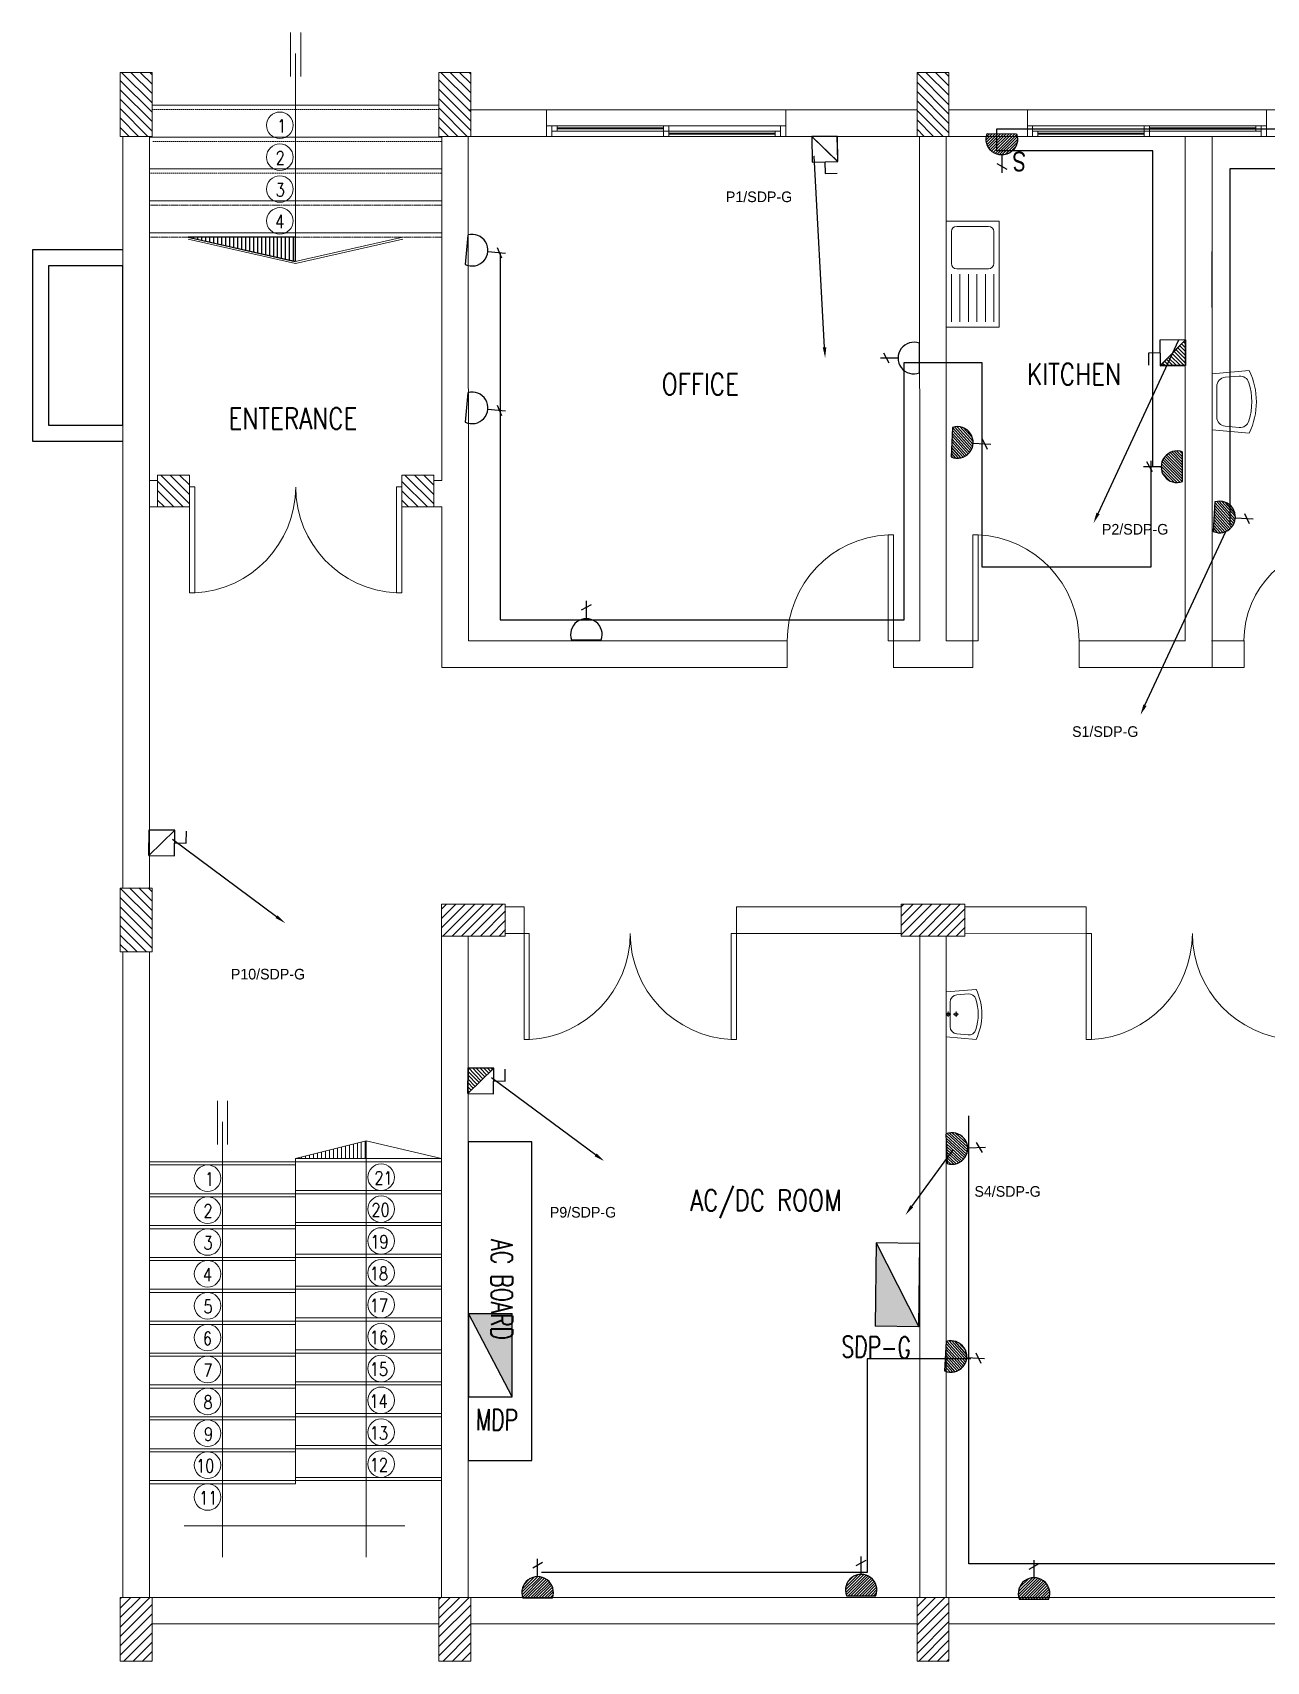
# Model space of a CAD drawing. Header units: millimetres. Extents: x 303 to 36781, y 801 to 16131.
# Drawn here: x 303 to 11915, y 801 to 16131 of the extents above; entities that cross this region are included whole.
import ezdxf
from ezdxf import colors
from ezdxf.entities.mleader import LeaderData, LeaderLine
from ezdxf.enums import TextEntityAlignment as Align
from ezdxf.math import Vec2, Vec3

# ---------------------------------------------------------------- set-up
doc = ezdxf.new("R2010")
doc.units = ezdxf.units.MM
doc.header["$MEASUREMENT"] = 0
doc.linetypes.add('DASHED2', pattern=[9.525, 6.35, -3.175])
for name, color, linetype, lineweight in [('COLUMNS', 5, 'Continuous', 0), ('COLUMNS1', 4, 'Continuous', 0), ('DOOR', 2, 'Continuous', 0), ('FLOOR', 3, 'Continuous', 0), ('STAIR', 2, 'Continuous', 0), ('TEXT', 2, 'Continuous', 0), ('WALL', 7, 'Continuous', 0), ('WC', 2, 'Continuous', 0), ('WINDOW', 4, 'Continuous', 0)]:
    doc.layers.add(name, color=color, linetype=linetype, lineweight=lineweight)
for name, color, linetype in [('E-PW-SYM', 7, 'Continuous'), ('E-PW-TXT', 2, 'Continuous'), ('HATCH', 1, 'Continuous'), ('Layer1', 8, 'Continuous'), ('R2V', 6, 'Continuous'), ('Sockets', 180, 'Continuous'), ('veportes', 5, 'Continuous')]:
    doc.layers.add(name, color=color, linetype=linetype)
doc.styles.add('EN-SCL', font='swisscl.ttf')
doc.styles.add('ROMANS', font='romans.shx', dxfattribs={"width": 0.7, "height": 2.5})
pattern_1 = [(225, (-2737684.39, -9928946.41), (44.19417382, -44.19417382), [])]
pattern_2 = [(225, (2011261.41, -9928946.41), (44.19417382, -44.19417382), [])]
pattern_3 = [(270, (543771.77, 125058.66), (37.5, -7e-15), [])]

# ---------------------------------------------------------------- blocks, each defined once
blk = doc.blocks.new('FAG')
at = {"lineweight": 0}
blk.add_hatch(color=13, dxfattribs=at).paths.add_polyline_path([(0.3, 0.041), (-0.3, 0.041), (-0.3, -0.275)])
at = {"layer": 'Layer1'}
for p, q in [((0.3, 0.041), (-0.3, 0.041)), ((-0.3, -0.275), (-0.3, 0.041)), ((0.3, 0.041), (-0.3, -0.275)), ((0.3, -0.275), (0.3, 0.041)), ((-0.3, -0.275), (0.3, -0.275))]:
    blk.add_line(p, q, dxfattribs=at)
blk = doc.blocks.new('E-S03')
at = {"layer": 'E-PW-SYM', "color": 0}
for p, q in [((-63, 381), (63, 451)), ((-187, 0), (187, 0))]:
    blk.add_line(p, q, dxfattribs=at)
at = {"layer": 'E-PW-SYM', "color": 4}
blk.add_line((0, 270), (0, 495), dxfattribs=at)
at = {"layer": 'E-PW-SYM', "color": 0}
blk.add_arc((0, 70), 200, 339.5371, 200.4629, dxfattribs=at)
at = {"layer": 'E-PW-TXT', "style": 'EN-SCL'}
for tag, p in [('SOCKET3 ABB.', (185, 727)), ('SOCKET3', (534, 203))]:
    blk.add_attdef(tag, text='', height=250, dxfattribs=at).set_placement(p, align=Align.MIDDLE_CENTER)
blk = doc.blocks.new('SW-S-WP')
at = {"layer": 'veportes', "linetype": 'Continuous'}
h = blk.add_hatch(dxfattribs=at)
h.set_pattern_fill('ANSI31', color=1, scale=125, style=0)
h.set_pattern_definition([(45, (27655.371, -14616.151), (-11.04854346, 11.04854346), [])])
edge = h.paths.add_edge_path()
edge.add_arc((560451, 114616), 123, 339.5371, 560.4629)
edge.add_line((560336, 114573), (560565, 114573))
at = {"layer": 'E-PW-SYM', "color": 4}
ref = blk.add_blockref('E-S03', (560451, 114572), dxfattribs=dict(at, xscale=-0.6186868656768638, yscale=0.6186868694394434, zscale=0.6186868686868686))
ref.add_attrib('SOCKET3 ABB.', 'S', dxfattribs={"layer": 'E-PW-TXT', "height": 155, "style": 'EN-SCL'}).set_placement((560314, 114790), align=Align.MIDDLE_CENTER)
blk = doc.blocks.new('E-DS02')
at = {"layer": 'E-PW-SYM'}
blk.add_line((177, 354), (-177, 0), dxfattribs=at)
blk.add_lwpolyline([(-177, 354), (-177, 0), (177, 0), (177, 354)], close=True, dxfattribs=at)
blk.add_lwpolyline([(177, 177), (337, 177), (337, 344)], dxfattribs=at)
at = {"layer": 'E-PW-TXT', "style": 'EN-SCL'}
for tag, p in [('DESCONNECT2', (545, 1110)), ('EQUIPMENT2', (545, 780))]:
    blk.add_attdef(tag, text='', height=250, dxfattribs=at).set_placement(p, align=Align.MIDDLE_LEFT)
blk.add_attdef('DISCON2.', text='', height=250, dxfattribs=at).set_placement((685, 203), align=Align.MIDDLE_CENTER)
blk = doc.blocks.new('S5')
at = {"linetype": 'Continuous'}
h = blk.add_hatch(dxfattribs=at)
h.set_pattern_fill('ANSI31', color=1, scale=300, style=0)
h.paths.add_polyline_path([(-457, -197), (-104, -550), (-457, -550)])
blk.add_lwpolyline([(-457, -197), (-104, -550), (-457, -550), (-457, -197)])
at = {"layer": 'E-PW-SYM', "color": 7, "rotation": 90}
blk.add_blockref('E-DS02', (-104, -373), dxfattribs=at)
blk = doc.blocks.new('S-WE-P')
at = {"layer": 'veportes', "linetype": 'Continuous'}
h = blk.add_hatch(dxfattribs=at)
h.set_pattern_fill('ANSI31', color=1, scale=125, style=0)
h.set_pattern_definition([(45, (27665.824, -14194.343), (-11.04854346, 11.04854346), [])])
edge = h.paths.add_edge_path()
edge.add_arc((560461, 115038), 123, 339.5371, 560.4629)
edge.add_line((560346, 114995), (560576, 114995))
at = {"layer": 'E-PW-SYM', "color": 4, "xscale": 0.6186868656768638, "yscale": 0.6186868694394434, "zscale": 0.6186868686868686}
blk.add_blockref('E-S03', (560461, 114993), dxfattribs=at)
blk = doc.blocks.new('power socket')
for p, q in [((26020, 11422), (26260, 11182)), ((26020, 11182), (26020, 11422)), ((26260, 11182), (26020, 11182))]:
    blk.add_line(p, q)
at = {"layer": 'E-PW-SYM', "color": 7, "xscale": 0.6787878794200878, "yscale": 0.6787878816776356, "zscale": 0.6787878787878787, "rotation": 90}
blk.add_blockref('E-DS02', (26260, 11302), dxfattribs=at)

msp = doc.modelspace()

# ---------------------------------------------------------------- hatches: boundary and pattern name
at = {"layer": 'HATCH', "linetype": 'Continuous', "extrusion": (0, 0, -1)}
h = msp.add_hatch(dxfattribs=at)
h.set_pattern_fill('ANSI31', color=9, style=0)
h.set_pattern_definition(pattern_1)
h.paths.add_polyline_path([(-1127, 15756), (-1377, 15756), (-1377, 15756), (-1427, 15756), (-1427, 15506), (-1427, 15506), (-1427, 15154), (-1127, 15153)])
h.paths.add_polyline_path([(-1127, 15756), (-1127, 15756), (-1127, 15756), (-1127, 15756), (-1127, 15756), (-1127, 15756), (-1127, 15756), (-1127, 15756)])
h = msp.add_hatch(dxfattribs=at)
h.set_pattern_fill('ANSI31', color=9, style=0)
h.set_pattern_definition(pattern_1)
h.paths.add_polyline_path([(-4127, 15756), (-4377, 15756), (-4377, 15756), (-4427, 15756), (-4427, 15506), (-4427, 15506), (-4427, 15154), (-4127, 15153)])
h = msp.add_hatch(dxfattribs=at)
h.set_pattern_fill('ANSI31', color=9, style=0)
h.set_pattern_definition([(225, (-2738184.39, -9928946.41), (44.19417382, -44.19417382), [])])
h.paths.add_polyline_path([(-8627, 15756), (-8877, 15756), (-8877, 15756), (-8927, 15756), (-8927, 15506), (-8927, 15506), (-8927, 15154), (-8627, 15153)])
h = msp.add_hatch(dxfattribs=at)
h.set_pattern_fill('ANSI31', color=9, style=0)
h.set_pattern_definition([(225, (-2482873.797, -9966056.15), (44.19417382, -44.19417382), [])])
h.paths.add_polyline_path([(-1779, 11666), (-1479, 11666), (-1479, 11917), (-1479, 11966), (-1779, 11966)])
h.paths.add_polyline_path([(-3779, 11666), (-3779, 11966), (-4079, 11966), (-4079, 11916), (-4079, 11916), (-4079, 11666)])
h.paths.add_polyline_path([(-3779, 11666), (-3779, 11666), (-3779, 11666), (-3779, 11666), (-3779, 11666), (-3779, 11666)])
h.paths.add_polyline_path([(-3779, 11666), (-3779, 11666), (-3779, 11666), (-3779, 11666), (-3779, 11666), (-3779, 11666)])
h = msp.add_hatch(dxfattribs=at)
h.set_pattern_fill('ANSI31', color=9, style=0)
h.set_pattern_definition(pattern_1)
h.paths.add_polyline_path([(-1127, 8081), (-1377, 8081), (-1377, 8081), (-1427, 8081), (-1427, 7831), (-1427, 7831), (-1427, 7479), (-1127, 7478)])
h.paths.add_polyline_path([(-1127, 8081), (-1127, 8081), (-1127, 8081), (-1127, 8081), (-1127, 8081), (-1127, 8081), (-1127, 8081), (-1127, 8081)])
h = msp.add_hatch(dxfattribs=at)
h.set_pattern_fill('ANSI31', color=9, style=0)
h.set_pattern_definition([(315, (-2423051.74, -10340562.014), (44.19417382, 44.19417382), [])])
h.paths.add_polyline_path([(-4755, 7928), (-4754, 7679), (-4754, 7679), (-4754, 7628), (-4505, 7628), (-4505, 7628), (-4152, 7628), (-4152, 7928)])
h = msp.add_hatch(dxfattribs=at)
h.set_pattern_fill('ANSI31', color=9, style=0)
h.set_pattern_definition([(315, (-2423377.014, -10340562.014), (44.19417382, 44.19417382), [])])
h.paths.add_polyline_path([(-9080, 7928), (-9080, 7679), (-9080, 7679), (-9080, 7628), (-8830, 7628), (-8830, 7628), (-8478, 7628), (-8477, 7928)])
at = {"layer": 'HATCH', "linetype": 'Continuous'}
h = msp.add_hatch(dxfattribs=at)
h.set_pattern_fill('ANSI31', color=9, style=0)
h.set_pattern_definition(pattern_2)
h.paths.add_polyline_path([(1127, 801), (1377, 801), (1377, 801), (1427, 801), (1427, 1051), (1427, 1051), (1427, 1403), (1127, 1403)])
h.paths.add_polyline_path([(1127, 801), (1127, 801), (1127, 801), (1127, 801), (1127, 801), (1127, 801), (1127, 801), (1127, 801)])
h = msp.add_hatch(dxfattribs=at)
h.set_pattern_fill('ANSI31', color=9, style=0)
h.set_pattern_definition(pattern_2)
h.paths.add_polyline_path([(4127, 801), (4377, 801), (4377, 801), (4427, 801), (4427, 1051), (4427, 1051), (4427, 1403), (4127, 1403)])
h = msp.add_hatch(dxfattribs=at)
h.set_pattern_fill('ANSI31', color=9, style=0)
h.set_pattern_definition([(225, (2011761.41, -9928946.41), (44.19417382, -44.19417382), [])])
h.paths.add_polyline_path([(8627, 801), (8877, 801), (8877, 801), (8927, 801), (8927, 1051), (8927, 1051), (8927, 1403), (8627, 1403)])
at = {"layer": 'R2V', "linetype": 'Continuous'}
h = msp.add_hatch(dxfattribs=at)
h.set_pattern_fill('ANSI31', color=9, scale=300, angle=45, style=0)
h.set_pattern_definition(pattern_3)
h.paths.add_polyline_path([(2778, 13977), (2778, 14206), (1768, 14205)])
at = {"layer": 'WALL'}
h = msp.add_hatch(dxfattribs=at)
h.set_pattern_fill('ANSI31', color=9, scale=300, angle=45, style=0)
h.set_pattern_definition(pattern_3)
h.paths.add_polyline_path([(2777, 5533), (3443, 5533), (3443, 5700)])

# ---------------------------------------------------------------- linework, layer by layer
for p, q in [((1398, 8387), (1401, 8627)), ((1641, 8624), (1398, 8387)), ((1401, 8627), (1641, 8624))]:
    msp.add_line(p, q)
at = {"color": 9}
msp.add_lwpolyline([(1153, 14085), (303, 14085), (303, 12285), (1153, 12285)], dxfattribs=at)
msp.add_lwpolyline([(1153, 13935), (453, 13935), (453, 12435), (1153, 12435)], close=True, dxfattribs=at)
at = {"color": 9, "linetype": 'Continuous', "lineweight": -3}
msp.add_lwpolyline([(5002, 2692), (5002, 5692), (4402, 5692), (4402, 2692)], close=True, dxfattribs=at)
at = {"layer": 'COLUMNS', "color": 9}
for p, q in [((1427, 15754), (1127, 15754)), ((1127, 15154), (1127, 15754)), ((1427, 15578), (1427, 15754)), ((4427, 15754), (4127, 15754)), ((4127, 15154), (4127, 15754)), ((4427, 15578), (4427, 15754)), ((8927, 15754), (8627, 15754)), ((8627, 15154), (8627, 15754)), ((8927, 15578), (8927, 15754)), ((1427, 15154), (1427, 15328)), ((4427, 15154), (4427, 15328)), ((8927, 15154), (8927, 15328)), ((1177, 15154), (1127, 15154)), ((4177, 15154), (4127, 15154)), ((8677, 15154), (8627, 15154)), ((1479, 11966), (1779, 11966)), ((1479, 11917), (1479, 11966)), ((1779, 11965), (1779, 11666)), ((4079, 11966), (3779, 11966)), ((3779, 11965), (3779, 11666)), ((4079, 11917), (4079, 11966)), ((1479, 11666), (1779, 11666)), ((4079, 11666), (3779, 11666)), ((1177, 8079), (1127, 8079)), ((1127, 7479), (1127, 8079)), ((1427, 7903), (1427, 8079)), ((4152, 7878), (4152, 7928)), ((4152, 7928), (4752, 7928)), ((4752, 7628), (4752, 7928)), ((8478, 7878), (8478, 7928)), ((8478, 7928), (9078, 7928)), ((9078, 7628), (9078, 7928)), ((1427, 7479), (1427, 7653)), ((4152, 7628), (4327, 7628)), ((4577, 7628), (4752, 7628)), ((8478, 7628), (8652, 7628)), ((8902, 7628), (9078, 7628)), ((1177, 7479), (1127, 7479)), ((1177, 1403), (1127, 1403)), ((1127, 1403), (1127, 803)), ((1427, 1403), (1427, 1228)), ((4177, 1403), (4127, 1403)), ((4127, 1403), (4127, 803)), ((4427, 1403), (4427, 1228)), ((8677, 1403), (8627, 1403)), ((8627, 1403), (8627, 803)), ((8927, 1403), (8927, 1228)), ((1427, 978), (1427, 803)), ((4427, 978), (4427, 803)), ((8927, 978), (8927, 803)), ((1427, 803), (1127, 803)), ((4427, 803), (4127, 803)), ((8927, 803), (8627, 803))]:
    msp.add_line(p, q, dxfattribs=at)
at = {"layer": 'COLUMNS1', "color": 9}
for p, q in [((1427, 15328), (1427, 15578)), ((4427, 15328), (4427, 15578)), ((8927, 15328), (8927, 15578)), ((1427, 15154), (1177, 15154)), ((4427, 15154), (4177, 15154)), ((8927, 15154), (8677, 15154)), ((1479, 11917), (1479, 11666)), ((4079, 11917), (4079, 11666)), ((1427, 8079), (1177, 8079)), ((1427, 7653), (1427, 7903)), ((4152, 7628), (4152, 7878)), ((8478, 7628), (8478, 7878)), ((4327, 7628), (4577, 7628)), ((8652, 7628), (8902, 7628)), ((1427, 7479), (1177, 7479)), ((1427, 1403), (1177, 1403)), ((4427, 1403), (4177, 1403)), ((8927, 1403), (8677, 1403)), ((1427, 1228), (1427, 978)), ((4427, 1228), (4427, 978)), ((8927, 1228), (8927, 978))]:
    msp.add_line(p, q, dxfattribs=at)
at = {"layer": 'DOOR', "color": 9}
for p, q in [((4127, 15447), (1427, 15447)), ((4153, 15147), (1402, 15147)), ((4153, 14847), (1402, 14847)), ((4153, 14547), (1403, 14547)), ((4153, 14247), (1403, 14247))]:
    msp.add_line(p, q, dxfattribs=at)
for points in [[(1779, 11854), (1829, 11854), (1830, 10857), (1780, 10857)], [(3779, 11854), (3729, 11854), (3728, 10857), (3778, 10857)], [(8405, 10406), (8355, 10406), (8354, 11405), (8404, 11405)], [(9152, 10406), (9202, 10406), (9202, 11405), (9152, 11405)], [(4928, 7653), (4978, 7653), (4978, 6654), (4928, 6654)], [(6928, 7653), (6878, 7653), (6877, 6654), (6927, 6654)], [(10218, 7653), (10268, 7653), (10268, 6654), (10218, 6654)]]:
    msp.add_lwpolyline(points, close=True, dxfattribs=at)
at = {"layer": 'DOOR', "color": 9, "extrusion": (0, 0, -1)}
for centre, radius, start, end in [((-1781, 11854), 998, 180.0158, 267.1843), ((-3777, 11854), 998, 272.8157, 359.9842), ((-8405, 10406), 1000, 0, 87.0854), ((-6928, 7653), 1000, 272.9146, 0), ((-12218, 7653), 1000, 272.9146, 0)]:
    msp.add_arc(centre, radius, start, end, dxfattribs=at)
at = {"layer": 'DOOR', "color": 9}
for centre, radius, start, end in [((9152, 10406), 1000, 0, 87.0854), ((12604, 10406), 900, 90, 180), ((4928, 7653), 1000, 272.9146, 0), ((10218, 7653), 1000, 272.9146, 0)]:
    msp.add_arc(centre, radius, start, end, dxfattribs=at)
at = {"layer": 'FLOOR', "color": 9}
msp.add_line((6928, 7653), (8245, 7653), dxfattribs=at)
at = {"layer": 'R2V', "color": 9, "linetype": 'Continuous'}
msp.add_lwpolyline([(2778, 13977), (2778, 14206), (1768, 14205), (2774, 13976)], dxfattribs=at)
at = {"layer": 'Sockets'}
for points in [[(10847, 12049), (10847, 15017), (9379, 15017), (9379, 15225), (12608, 15225)], [(12236, 15216), (12236, 14847), (11570, 14847), (11570, 11491)], [(4705, 14060), (4705, 12576), (4705, 10605), (5545, 10605), (8505, 10605), (8505, 13024), (9236, 13024), (9236, 12088), (9236, 11102), (10831, 11102), (10831, 12100)], [(16321, 5159), (16321, 2892), (16321, 1719), (9731, 1719), (9114, 1719), (9114, 5934)], [(9134, 3648), (8158, 3648), (8158, 1639), (5092, 1639), (5092, 1639)]]:
    msp.add_lwpolyline(points, dxfattribs=at)
at = {"layer": 'STAIR', "color": 9}
for p, q in [((2731, 16131), (2731, 15717)), ((2826, 16131), (2826, 15717)), ((2778, 15933), (2778, 13977)), ((2782, 13976), (1768, 14205)), ((2778, 13956), (1768, 14185)), ((2774, 13976), (3789, 14205)), ((2778, 13956), (3789, 14185)), ((2042, 6078), (2042, 5665)), ((2138, 6078), (2138, 5665)), ((2090, 1782), (2090, 5878)), ((1728, 2077), (3805, 2077))]:
    msp.add_line(p, q, dxfattribs=at)
at = {"layer": 'STAIR', "color": 9, "linetype": 'DASHED2', "ltscale": 2}
for p, q in [((4127, 15406), (1427, 15406)), ((4153, 15106), (1434, 15106)), ((4153, 14806), (1402, 14806)), ((4153, 14506), (1403, 14506)), ((4154, 14206), (1403, 14206))]:
    msp.add_line(p, q, dxfattribs=at)
at = {"layer": 'STAIR', "color": 9, "linetype": 'DASHED2', "ltscale": 10}
for p, q in [((4153, 14506), (1403, 14506)), ((4154, 14206), (1403, 14206))]:
    msp.add_line(p, q, dxfattribs=at)
at = {"layer": 'STAIR', "color": 9, "ltscale": 2}
for p, q in [((2777, 5533), (4152, 5533)), ((1402, 5473), (2777, 5473)), ((2777, 5233), (4152, 5233)), ((1402, 5173), (2777, 5173)), ((2777, 4933), (4152, 4933)), ((1402, 4873), (2777, 4873)), ((2777, 4633), (4152, 4633)), ((1402, 4573), (2777, 4573)), ((2777, 4333), (4152, 4333)), ((1402, 4273), (2777, 4273)), ((2777, 4033), (4152, 4033)), ((1402, 3973), (2777, 3973)), ((2777, 3733), (4152, 3733)), ((1402, 3673), (2777, 3673)), ((1402, 3373), (2777, 3373)), ((2777, 3433), (4152, 3433)), ((1402, 3073), (2777, 3073)), ((2777, 3133), (4152, 3133)), ((1402, 2773), (2777, 2773)), ((2777, 2833), (4152, 2833)), ((1402, 2473), (2777, 2473)), ((2777, 2533), (4152, 2533))]:
    msp.add_line(p, q, dxfattribs=at)
at = {"layer": 'TEXT', "color": 9}
for p, q in [((8919, 6917), (8919, 6866)), ((8994, 6917), (8994, 6866)), ((8898, 6891), (8945, 6891)), ((8966, 6891), (9017, 6891))]:
    msp.add_line(p, q, dxfattribs=at)
for centre, radius in [((2630, 15258), 125), ((2630, 14958), 125), ((2630, 14658), 125), ((2630, 14358), 125), ((8920, 6891), 14.2), ((8994, 6891), 14.2), ((1950, 5348), 125), ((3583, 5358), 125), ((1950, 5048), 125), ((3583, 5058), 125), ((1950, 4748), 125), ((3583, 4758), 125), ((1950, 4448), 125), ((3583, 4458), 125), ((1950, 4148), 125), ((3583, 4158), 125), ((1950, 3848), 125), ((3583, 3858), 125), ((3583, 3558), 125), ((1950, 3548), 125), ((1950, 3248), 125), ((3583, 3258), 125), ((1950, 2948), 125), ((3583, 2958), 125), ((1950, 2648), 125), ((3583, 2658), 125), ((1950, 2348), 125)]:
    msp.add_circle(centre, radius, dxfattribs=at)
at = {"layer": 'WALL', "color": 9}
for p, q in [((5141, 15404), (4403, 15404)), ((5141, 15154), (5141, 15404)), ((7391, 15154), (7391, 15404)), ((8630, 15404), (7391, 15404)), ((9665, 15404), (8927, 15404)), ((9665, 15154), (9665, 15404)), ((11915, 15154), (11915, 15404)), ((11915, 15404), (12653, 15404)), ((1152, 15154), (1153, 8079)), ((1402, 15154), (1403, 8079)), ((4154, 11916), (4153, 15154)), ((4403, 15154), (4405, 10406)), ((5141, 15154), (4403, 15154)), ((8630, 15154), (7391, 15154)), ((8650, 15154), (8652, 10406)), ((8650, 15154), (8652, 10406)), ((8900, 15154), (8902, 10406)), ((8900, 15154), (8902, 10406)), ((9665, 15154), (8927, 15154)), ((11150, 10406), (11150, 15156)), ((11403, 10156), (11403, 15156)), ((11915, 15154), (12653, 15154)), ((1479, 11916), (1403, 11916)), ((4154, 11916), (4079, 11916)), ((1729, 11666), (1403, 11666)), ((4154, 11666), (3829, 11666)), ((4154, 11666), (4154, 10156)), ((7405, 10406), (4405, 10406)), ((7405, 10407), (7405, 10156)), ((8652, 10406), (8402, 10406)), ((8652, 10406), (8402, 10406)), ((8405, 10156), (8405, 10406)), ((9152, 10406), (8902, 10406)), ((9152, 10156), (9152, 10406)), ((9152, 10406), (9152, 10156)), ((9152, 10156), (9152, 10406)), ((9152, 10406), (9152, 10156)), ((10152, 10407), (10152, 10156)), ((10152, 10406), (11149, 10406)), ((11706, 10406), (11399, 10406)), ((11706, 10408), (11706, 10155)), ((7405, 10156), (4155, 10156)), ((8402, 10156), (9152, 10156)), ((10152, 10156), (11401, 10156)), ((11706, 10156), (11399, 10156)), ((1153, 8329), (1152, 8079)), ((4928, 7903), (4752, 7903)), ((4928, 7903), (4928, 7653)), ((8478, 7903), (6928, 7903)), ((6928, 7903), (6928, 7653)), ((10218, 7903), (9078, 7904)), ((10218, 7903), (10218, 7653)), ((4152, 7628), (4152, 1403)), ((4402, 7628), (4402, 1403)), ((4928, 7653), (4752, 7653)), ((8478, 7653), (8228, 7653)), ((8652, 7628), (8652, 1403)), ((8902, 7628), (8902, 1403)), ((10218, 7653), (9078, 7654)), ((1152, 7479), (1152, 1403)), ((1402, 7479), (1402, 1403)), ((2777, 5533), (3443, 5700)), ((3443, 1782), (3443, 5700)), ((3443, 5700), (4152, 5533)), ((2777, 5503), (2777, 5533)), ((1402, 5503), (4152, 5503)), ((2777, 2473), (2777, 5503)), ((1402, 5203), (4152, 5203)), ((1402, 4903), (4152, 4903)), ((1402, 4603), (4152, 4603)), ((1402, 4303), (4152, 4303)), ((1402, 4003), (4152, 4003)), ((1402, 3703), (4152, 3703)), ((1402, 3403), (4152, 3403)), ((1402, 3103), (4152, 3103)), ((1402, 2803), (4152, 2803)), ((1402, 2503), (4152, 2503)), ((1427, 1403), (4127, 1403)), ((4427, 1403), (8627, 1403)), ((8927, 1403), (12627, 1403)), ((1432, 1153), (4127, 1154)), ((4432, 1153), (8627, 1154)), ((8932, 1153), (12627, 1154))]:
    msp.add_line(p, q, dxfattribs=at)
at = {"layer": 'WC', "color": 9}
for p, q in [((8900, 14357), (9400, 14357)), ((8900, 13357), (8900, 14357)), ((8950, 13957), (8950, 14257)), ((9000, 14307), (9300, 14307)), ((9350, 13957), (9350, 14257)), ((9400, 13357), (9400, 14357)), ((11401, 14071), (11401, 13543)), ((8950, 13857), (8950, 13407)), ((9000, 13907), (9300, 13907)), ((9030, 13857), (9030, 13407)), ((9110, 13857), (9110, 13407)), ((9190, 13857), (9190, 13407)), ((9270, 13857), (9270, 13407)), ((9350, 13857), (9350, 13407)), ((8900, 13357), (9400, 13357)), ((11403, 12920), (11753, 12950)), ((11527, 12886), (11659, 12898)), ((11447, 12799), (11447, 12513)), ((11527, 12425), (11659, 12414)), ((11403, 12392), (11753, 12361)), ((8902, 7102), (9183, 7126)), ((8902, 6679), (8902, 7102)), ((9002, 7075), (9107, 7084)), ((8938, 6776), (8938, 7005)), ((8902, 6679), (9183, 6655)), ((9002, 6706), (9107, 6697))]:
    msp.add_line(p, q, dxfattribs=at)
at = {"layer": 'WC', "color": 9, "extrusion": (0, 0, -1)}
for centre, radius, start, end in [((-9000, 14257), 50, 0, 90), ((-9300, 14257), 50, 90, 180), ((-9000, 13957), 50, 270, 0), ((-9300, 13957), 50, 180, 270), ((-11535, 12799), 88, 0, 85), ((-11666, 12810), 88, 85, 163.5184), ((-11144, 12656), 677, 154.1908, 205.8092), ((-11144, 12656), 633, 163.5184, 196.4816), ((-11535, 12513), 88, 275, 0), ((-11666, 12501), 88, 196.4816, 275), ((-9008, 7005), 70.4, 0, 85), ((-9113, 7014), 70.4, 85, 163.5184), ((-8696, 6891), 541, 154.1908, 205.8092), ((-8696, 6891), 506, 163.5184, 196.4816), ((-9008, 6776), 70.4, 275, 0), ((-9113, 6767), 70.4, 196.4816, 275)]:
    msp.add_arc(centre, radius, start, end, dxfattribs=at)
at = {"layer": 'WINDOW', "color": 9}
for p, q in [((7391, 15404), (5141, 15404)), ((9665, 15404), (11915, 15404)), ((7391, 15254), (5141, 15254)), ((5191, 15254), (5191, 15154)), ((7341, 15204), (5191, 15204)), ((5241, 15204), (5241, 15254)), ((5241, 15234), (6241, 15234)), ((5241, 15224), (6241, 15224)), ((6241, 15254), (6241, 15154)), ((6291, 15254), (6291, 15154)), ((6291, 15184), (7291, 15184)), ((7291, 15204), (7291, 15154)), ((7341, 15254), (7341, 15154)), ((9665, 15254), (11915, 15254)), ((9715, 15254), (9715, 15154)), ((9715, 15204), (11865, 15204)), ((9765, 15204), (9765, 15154)), ((10765, 15184), (9765, 15184)), ((10765, 15254), (10765, 15154)), ((10815, 15254), (10815, 15154)), ((11815, 15234), (10815, 15234)), ((11815, 15224), (10815, 15224)), ((11815, 15204), (11815, 15254)), ((11865, 15254), (11865, 15154)), ((7391, 15154), (5141, 15154)), ((6291, 15174), (7291, 15174)), ((9665, 15154), (11915, 15154)), ((10765, 15174), (9765, 15174))]:
    msp.add_line(p, q, dxfattribs=at)

# ---------------------------------------------------------------- block references
at = {"rotation": 180.8129369158921}
msp.add_blockref('power socket', (33735, 26706), dxfattribs=at)
at = {"yscale": 0.6787878794200879, "zscale": 0.6787878787878787}
for p, xscale, rotation in [((10779, 13305), 0.6787878816776357, 90.50010160140259), ((4772, 6071), 0.6787878816776356, 269.2002913320414)]:
    msp.add_blockref('S5', p, dxfattribs=dict(at, xscale=xscale, rotation=rotation))
at = {"layer": 'E-PW-SYM', "color": 4, "xscale": 0.7424242388122365, "yscale": 0.742424243327332, "zscale": 0.7424242424242423}
for p, rotation in [((4388, 14087), 264.7993616664781), ((8649, 13067), 90), ((4388, 12603), 264.7993616664781)]:
    msp.add_blockref('E-S03', p, dxfattribs=dict(at, rotation=rotation))
msp.add_blockref('E-S03', (5515, 10414), dxfattribs=at)
at = {"layer": 'E-PW-SYM', "color": 7, "xscale": 0.678787879420088, "yscale": 0.6787878816776356, "zscale": 0.6787878787878787, "rotation": 359.2002913320414}
msp.add_blockref('E-DS02', (1518, 8385), dxfattribs=at)
at = {"layer": 'Layer1', "xscale": 1307.115409184586, "yscale": 1307.11540919023, "zscale": 1307.115409190167}
for p, rotation in [((8290, 4346), 89.28990470273496), ((4764, 3683), 270.0559527219029)]:
    msp.add_blockref('FAG', p, dxfattribs=dict(at, rotation=rotation))
at = {"layer": 'veportes', "color": 1, "linetype": 'Continuous', "xscale": 1.2, "yscale": 1.2, "zscale": 1.2}
for name, p, rotation in [('SW-S-WP', (682494, 150059), 179.7779943309549), ('S-WE-P', (-91473, 691455), 266.8163579235033), ('S-WE-P', (149117, -660509), 90), ('S-WE-P', (-89005, 690753), 266.8163579235033), ('S-WE-P', (-154865, 672371), 272.2052506721608), ('S-WE-P', (-91533, 682852), 266.8163579235033)]:
    msp.add_blockref(name, p, dxfattribs=dict(at, rotation=rotation))
for p in [(-667497, -136593), (-664452, -136572), (-662825, -136604)]:
    msp.add_blockref('S-WE-P', p, dxfattribs=at)

# ---------------------------------------------------------------- texts
at = {"layer": 'Sockets', "char_height": 100, "attachment_point": 1}
for s, insert in [('P1/SDP-G', (6828, 14635)), ('P2/SDP-G', (10367, 11506)), ('S1/SDP-G', (10086, 9602)), ('P10/SDP-G', (2169, 7319)), ('S4/SDP-G', (9167, 5274)), ('P9/SDP-G', (5171, 5078))]:
    msp.add_mtext_dynamic_manual_height_columns(s, width=1048.6, gutter_width=1, heights=[0], dxfattribs=dict(at, insert=insert))
at = {"layer": 'TEXT', "color": 9, "style": 'ROMANS', "width": 0.8}
for s, height, p in [('1', 125, (2605, 15189)), ('2', 125, (2591, 14889)), ('3', 125, (2591, 14589)), ('4', 125, (2586, 14289)), ('OFFICE', 200, (6224, 12721)), ('KITCHEN', 200, (9662, 12815)), ('ENTERANCE', 200, (2146, 12399)), ('1', 125, (1925, 5278)), ('21', 125, (3520, 5288)), ('AC/DC ROOM', 200, (6491, 5040)), ('2', 125, (1911, 4978)), ('20', 125, (3492, 4988)), ('3', 125, (1911, 4678)), ('19', 125, (3482, 4688)), ('4', 125, (1906, 4378)), ('18', 125, (3477, 4388)), ('5', 125, (1911, 4078)), ('17', 125, (3477, 4088)), ('6', 125, (1906, 3778)), ('16', 125, (3477, 3788)), ('7', 125, (1911, 3478)), ('15', 125, (3477, 3488)), ('8', 125, (1911, 3178)), ('14', 125, (3473, 3188)), ('9', 125, (1916, 2878)), ('13', 125, (3477, 2888)), ('10', 125, (1842, 2578)), ('12', 125, (3477, 2588)), ('11', 125, (1871, 2278))]:
    msp.add_text(s, height=height, dxfattribs=at).set_placement(p)
at = {"layer": 'TEXT', "color": 9, "style": 'ROMANS', "width": 0.7}
msp.add_text('AC BOARD', height=200, rotation=270, dxfattribs=at).set_placement((4620, 4773))
at = {"layer": 'TEXT', "color": 9, "char_height": 200, "attachment_point": 1, "rotation": 359.2142, "style": 'ROMANS'}
for s, insert in [('SDP-G', (7917, 3863)), ('MDP', (4476, 3177))]:
    msp.add_mtext_dynamic_manual_height_columns(s, width=670.88, gutter_width=1, heights=[0], dxfattribs=dict(at, insert=insert))

# ---------------------------------------------------------------- leaders
at = {"layer": 'Sockets'}
ml = msp.add_multileader_mtext('Standard', dxfattribs=at)
ml.set_content('', color=256)
ml.set_leader_properties()
ml.build(insert=Vec2(0, 0))
ml.multileader.update_dxf_attribs({"text_right_attachment_type": 6, "dogleg_length": 0.36, "arrow_head_size": 100})
ctx = ml.context
ctx.base_point, ctx.char_height, ctx.arrow_head_size, ctx.landing_gap_size, ctx.plane_origin, ctx.plane_x_axis, ctx.plane_y_axis = Vec3(7661, 14968), 0.18, 100, 0.09, Vec3(7762, 13068), Vec3(0.882588, 0.470148), Vec3(-0.470148, 0.882588)
ctx.right_attachment = 6
notes = []
notes.append((ctx, [(0, (1, 1, 0), (7660, 14968), (0.882588, 0.470148), 0.36, [(0, [(7762, 13068)], 0, [])])]))
ctx.mtext.insert, ctx.mtext.text_direction, ctx.mtext.rotation, ctx.mtext.flow_direction = Vec3(7661, 14968), Vec3(0.882588, 0.470148), 0.489459, 5
ml = msp.add_multileader_mtext('Standard', dxfattribs=at)
ml.set_content('', color=256)
ml.set_leader_properties()
ml.build(insert=Vec2(0, 0))
ml.multileader.update_dxf_attribs({"text_right_attachment_type": 6, "dogleg_length": 0.36, "arrow_head_size": 100})
ctx = ml.context
ctx.base_point, ctx.char_height, ctx.arrow_head_size, ctx.landing_gap_size, ctx.plane_origin = Vec3(11091, 13239), 0.18, 100, 0.09, Vec3(10288, 11514)
ctx.right_attachment = 6
notes.append((ctx, [(0, (1, 1, 0), (11091, 13239), (1, 0), 0.36, [(0, [(10288, 11514)], 0, [])])]))
ctx.mtext.insert, ctx.mtext.flow_direction = Vec3(11091, 13240), 5
ml = msp.add_multileader_mtext('Standard', dxfattribs=at)
ml.set_content('', color=256)
ml.set_leader_properties()
ml.build(insert=Vec2(0, 0))
ml.multileader.update_dxf_attribs({"text_right_attachment_type": 6, "dogleg_length": 0.36, "arrow_head_size": 100})
ctx = ml.context
ctx.base_point, ctx.char_height, ctx.arrow_head_size, ctx.landing_gap_size, ctx.plane_origin = Vec3(11534, 11434), 0.18, 100, 0.09, Vec3(10730, 9709)
ctx.right_attachment = 6
notes.append((ctx, [(0, (1, 1, 0), (11533, 11434), (1, 0), 0.36, [(0, [(10730, 9709)], 0, [])])]))
ctx.mtext.insert, ctx.mtext.flow_direction = Vec3(11534, 11434), 5
ml = msp.add_multileader_mtext('Standard', dxfattribs=at)
ml.set_content('', color=256)
ml.set_leader_properties()
ml.build(insert=Vec2(0, 0))
ml.multileader.update_dxf_attribs({"text_right_attachment_type": 6, "dogleg_length": 0.36, "arrow_head_size": 100})
ctx = ml.context
ctx.base_point, ctx.char_height, ctx.arrow_head_size, ctx.landing_gap_size, ctx.plane_origin = Vec3(1618, 8535), 0.18, 100, 0.09, Vec3(815, 6809)
ctx.right_attachment, ctx.text_align_type = 6, 2
notes.append((ctx, [(1, (1, 1, 0), (1619, 8535), (-1, 0), 0.36, [(0, [(2680, 7750)], 0, [])])]))
ctx.mtext.insert, ctx.mtext.alignment, ctx.mtext.flow_direction = Vec3(1618, 8535), 3, 5
ml = msp.add_multileader_mtext('Standard', dxfattribs=at)
ml.set_content('', color=256)
ml.set_leader_properties()
ml.build(insert=Vec2(0, 0))
ml.multileader.update_dxf_attribs({"text_right_attachment_type": 6, "dogleg_length": 0.36, "arrow_head_size": 100})
ctx = ml.context
ctx.base_point, ctx.char_height, ctx.arrow_head_size, ctx.landing_gap_size, ctx.plane_origin = Vec3(4620, 6294), 0.18, 100, 0.09, Vec3(3816, 4569)
ctx.right_attachment, ctx.text_align_type = 6, 2
notes.append((ctx, [(1, (1, 1, 0), (4621, 6294), (-1, 0), 0.36, [(0, [(5682, 5509)], 0, [])])]))
ctx.mtext.insert, ctx.mtext.alignment, ctx.mtext.flow_direction = Vec3(4620, 6294), 3, 5
ml = msp.add_multileader_mtext('Standard', dxfattribs=at)
ml.set_content('', color=256)
ml.set_leader_properties()
ml.build(insert=Vec2(0, 0))
ml.multileader.update_dxf_attribs({"text_right_attachment_type": 6, "dogleg_length": 0.36, "arrow_head_size": 100})
ctx = ml.context
ctx.base_point, ctx.char_height, ctx.arrow_head_size, ctx.landing_gap_size, ctx.plane_origin, ctx.plane_x_axis, ctx.plane_y_axis = Vec3(8968, 5615), 0.18, 100, 0.09, Vec3(8518, 5003), Vec3(0.981695, -0.190462), Vec3(0.190462, 0.981695)
ctx.right_attachment = 6
notes.append((ctx, [(0, (1, 1, 0), (8967, 5615), (0.981695, -0.190462), 0.36, [(0, [(8518, 5003)], 0, [])])]))
ctx.mtext.insert, ctx.mtext.text_direction, ctx.mtext.rotation, ctx.mtext.flow_direction = Vec3(8968, 5615), Vec3(0.981695, -0.190462), 6.091553, 5
for ctx, leaders in notes:
    for number, flags, end, landing, length, lines in leaders:
        leader = LeaderData()
        leader.index, (leader.has_last_leader_line, leader.has_dogleg_vector, leader.attachment_direction) = number, flags
        leader.last_leader_point, leader.dogleg_vector, leader.dogleg_length = Vec3(end), Vec3(landing), length
        for number, points, colour, breaks in lines:
            line = LeaderLine()
            line.index, line.vertices, line.color, line.breaks = number, Vec3.list(points), colors.encode_raw_color(colour), breaks
            leader.lines.append(line)
        ctx.leaders.append(leader)

doc.saveas('drawing.dxf')
